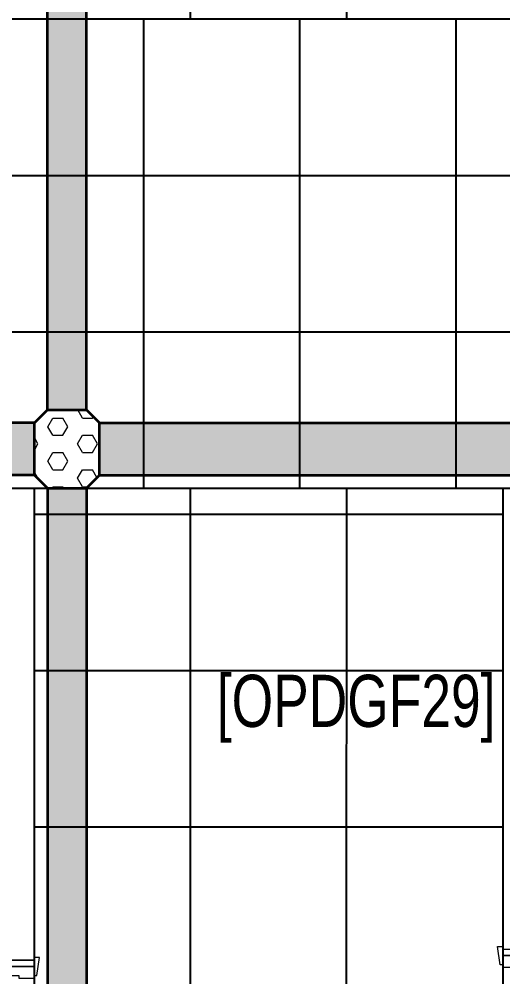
# Model space of a CAD drawing. Extents: x -560814 to 57327, y -29287 to 19916.
# Drawn here: x 33018 to 34876, y -4586 to -910 of the extents above; entities that cross this region are included whole.
import ezdxf

# ---------------------------------------------------------------- set-up
doc = ezdxf.new("R2010")
doc.units = 0
doc.header["$LTSCALE"] = 0.25
doc.linetypes.add('DASHDOT', pattern=[25.4, 12.7, -6.35, 0, -6.35])
for name, color, linetype, lineweight in [('01-First Floor$0$72_EGR_BASE_TEXT', 252, 'Continuous', 5), ('01-First Floor$0$Walls', 251, 'Continuous', 5), ('01-First Floor$0$Wooden Joinery', 251, 'Continuous', 5), ('E-LITE-CLNG-CNDT', 6, 'DASHDOT', 35), ('T-CABL-TRAY', 60, 'Continuous', 35), ('T-CABL-TRAY-PATT', 253, 'Continuous', 15)]:
    doc.layers.add(name, color=color, linetype=linetype, lineweight=lineweight)
doc.layers.add('01-First Floor$0$FALSE CEILING', color=251, linetype='Continuous')
doc.styles.add('01-First Floor$0$X3G_ENTITY_9F38', font='swisscl.ttf', dxfattribs={"height": 0.2})
pattern_1 = [(270, (2e-10, -9388.563), (43.9941, 8e-13), [25.4, -50.8]), (30, (2e-10, -9388.563), (-21.99705, 38.1), [25.4, -50.8]), (330, (2e-10, -9413.963), (21.99705, 38.1), [25.4, -50.8])]
pattern_2 = [(180, (-16914.8, -2e-10), (6e-13, -43.99409), [25.4, -50.8]), (300, (-16914.8, -2e-10), (38.1, 21.99705), [25.4, -50.8]), (240, (-16940.2, -2e-10), (38.1, -21.99705), [25.4, -50.8])]

# ---------------------------------------------------------------- blocks, each defined once
blk = doc.blocks.new('01-First Floor$0$A$C72370EFE')
at = {"layer": '01-First Floor$0$Wooden Joinery'}
for p, q in [((-0.01, -0.03), (-0.01, -0.07)), ((0, -0.03), (-0.01, -0.03)), ((0.04, -0.03), (0.05, -0.03)), ((0.05, -0.03), (0.05, -0.07)), ((-0.05, -0.07), (-0.05, -0.16)), ((-0.03, -0.07), (-0.03, -0.16)), ((-0.01, -0.04), (-0.02, -0.04)), ((-0.01, -0.06), (-0.02, -0.06)), ((0, -0.07), (-0.01, -0.07)), ((0.04, -0.07), (0.05, -0.07)), ((0.05, -0.04), (0.06, -0.04)), ((0.05, -0.06), (0.06, -0.06)), ((0.07, -0.07), (0.07, -0.16)), ((0.09, -0.07), (0.09, -0.16)), ((-0.01, -0.17), (-0.02, -0.17)), ((-0.01, -0.17), (-0.01, -0.19)), ((0.05, -0.17), (0.06, -0.17)), ((0.05, -0.17), (0.05, -0.19)), ((-0.01, -0.19), (-0.02, -0.19)), ((0.05, -0.19), (0.06, -0.19))]:
    blk.add_line(p, q, dxfattribs=at)
for centre, radius, start, end in [((-0.02, -0.07), 0.03, 90, 180), ((-0.02, -0.07), 0.01, 90, 180), ((0.06, -0.07), 0.03, 0, 90), ((0.06, -0.07), 0.01, 0, 90), ((-0.02, -0.16), 0.03, 180, 270), ((-0.02, -0.16), 0.01, 180, 270), ((0.06, -0.16), 0.01, 270, 0), ((0.06, -0.16), 0.03, 270, 0)]:
    blk.add_arc(centre, radius, start, end, dxfattribs=at)
blk = doc.blocks.new('01-First Floor$0$A$C5DAD61B4')
at = {"layer": '01-First Floor$0$Wooden Joinery'}
for points in [[(80, 959.1), (80, 969.1), (10, 979.1), (10, 959.1)], [(940, 959.1), (940, 969.1), (1010, 979.1), (1010, 959.1)], [(70, 859.1), (70, 849.1), (0, 839.1), (0, 859.1)], [(120, 859.1), (120, 0), (80, 0), (80, 859.1)], [(950, 859.1), (950, 849.1), (1020, 839.1), (1020, 859.1)]]:
    blk.add_lwpolyline(points, close=True, dxfattribs=at)
for points in [[(45, 859.1), (45, 959.1), (20, 959.1), (20, 859.1), (45, 859.1)], [(45, 859.1), (80, 859.1), (80, 899.1), (90, 899.1), (90, 959.1), (45, 959.1), (45, 859.1)], [(975, 859.1), (940, 859.1), (940, 899.1), (930, 899.1), (930, 959.1), (975, 959.1), (975, 859.1)], [(975, 859.1), (975, 959.1), (1000, 959.1), (1000, 859.1), (975, 859.1)]]:
    blk.add_lwpolyline(points, dxfattribs=at)
blk.add_arc((80, 859.1), 860, 272.666, 0, dxfattribs=at)
at = {"layer": '01-First Floor$0$Wooden Joinery', "xscale": 999.9999999998854, "yscale": 999.9999999998854, "zscale": 999.9999999998854, "rotation": 180}
blk.add_blockref('01-First Floor$0$A$C72370EFE', (120, 0), dxfattribs=at)
blk = doc.blocks.new('01-First Floor')
at = {"layer": '01-First Floor$0$FALSE CEILING', "linetype": 'Continuous'}
for p, q in [((33676, -910), (33676, 1340)), ((34276, -910), (34276, 1340)), ((33496.4, -2710), (33496.4, -910)), ((34096.4, -2710), (34096.4, -910)), ((34696.4, -2710), (34696.4, -910)), ((8296.4, -1510), (48976, -1510)), ((8296.4, -2110), (48976, -2110)), ((33676, -12830), (33676, -2710)), ((34274.3, -12760.7, 0), (34276, -2710)), ((33076, -2810), (34876, -2810)), ((33076, -3410), (34876, -3410)), ((33076, -4010), (34876, -4010))]:
    blk.add_line(p, q, dxfattribs=at)
at = {"layer": '01-First Floor$0$FALSE CEILING'}
for points in [[(48976, -910), (8296.4, -910), (8296.4, -2710), (48976, -2710), (48976, -910)], [(34199.4, -12830), (33076, -12830), (33076, -2710), (34876, -2710), (34876, -12830), (34797.1, -12830)]]:
    blk.add_lwpolyline(points, dxfattribs=at)
at = {"layer": '01-First Floor$0$Walls'}
for p, q in [((25776, -2710), (33076, -2710)), ((33076, -2710), (33076, -4521.8)), ((32976, -4521.8), (33076, -4521.8))]:
    blk.add_line(p, q, dxfattribs=at)
at = {"layer": '01-First Floor$0$Wooden Joinery'}
for p, rotation in [((35835.1, -5480), 90), ((32116.9, -4501.8), 270)]:
    blk.add_blockref('01-First Floor$0$A$C5DAD61B4', p, dxfattribs=dict(at, rotation=rotation))
at = {"layer": '01-First Floor$0$72_EGR_BASE_TEXT', "insert": (34312.4, -3426.9, 0), "char_height": 200, "attachment_point": 2, "style": '01-First Floor$0$X3G_ENTITY_9F38'}
blk.add_mtext('[OPDGF29]', dxfattribs=at)
blk = doc.blocks.new('*U121')
at = {"lineweight": 0}
h = blk.add_hatch(dxfattribs=at)
h.set_pattern_fill('HEX', color=253, scale=8, angle=270, style=0)
h.set_pattern_definition(pattern_1)
h.paths.add_polyline_path([(-200, -9550), (0, -9550), (0, 0), (-200, 0)])
at = {"color": 0}
for p, q in [((0, 0), (-200, 0)), ((0, 0), (0, -9550)), ((-200, 0), (-200, -9550))]:
    blk.add_line(p, q, dxfattribs=at)
blk = doc.blocks.new('*U124')
at = {"lineweight": 0}
h = blk.add_hatch(dxfattribs=at)
h.set_pattern_fill('HEX', color=253, scale=8, angle=180, style=0)
h.set_pattern_definition(pattern_2)
h.paths.add_polyline_path([(-10897.1, 150), (-10897.1, 0), (0, 0), (0, 150)])
at = {"color": 0}
for p, q in [((0, 150), (-10897.1, 150)), ((0, 0), (0, 150)), ((0, 0), (-10897.1, 0))]:
    blk.add_line(p, q, dxfattribs=at)
blk = doc.blocks.new('*U126')
at = {"lineweight": 0}
h = blk.add_hatch(dxfattribs=at)
h.set_pattern_fill('HEX', color=253, scale=8, angle=270, style=0)
h.set_pattern_definition(pattern_1)
h.paths.add_polyline_path([(-200, -7460.4), (0, -7460.4), (0, 0), (-200, 0)])
at = {"color": 0}
for p, q in [((0, 0), (-200, 0)), ((0, 0), (0, -7460.4)), ((-200, 0), (-200, -7460.4))]:
    blk.add_line(p, q, dxfattribs=at)
blk = doc.blocks.new('*U129')
at = {"lineweight": 0}
h = blk.add_hatch(dxfattribs=at)
h.set_pattern_fill('HEX', color=253, scale=8, angle=180, style=0)
h.set_pattern_definition(pattern_2)
h.paths.add_polyline_path([(-9431.4, 150), (-9431.4, 0), (0, 0), (0, 150)])
at = {"color": 0}
for p, q in [((0, 150), (-9431.4, 150)), ((0, 0), (0, 150)), ((0, 0), (-9431.4, 0))]:
    blk.add_line(p, q, dxfattribs=at)
blk = doc.blocks.new('*U128')
at = {"layer": 'T-CABL-TRAY-PATT'}
h = blk.add_hatch(dxfattribs=at)
h.set_pattern_fill('HEX', color=256, scale=12, style=0)
h.paths.add_polyline_path([(50, 50), (0, 0), (0, -200), (50, -250), (200, -250), (250, -200), (250, 0), (200, 50)])
for p, q in [((50, 50), (50, 100)), ((200, 50), (200, 100)), ((50, 50), (0, 0)), ((200, 50), (250, 0)), ((0, 0), (-50, 0)), ((250, 0), (300, 0)), ((0, -200), (-50, -200)), ((50, -250), (0, -200)), ((200, -250), (250, -200)), ((250, -200), (300, -200)), ((50, -250), (50, -300)), ((200, -250), (200, -300))]:
    blk.add_line(p, q)
at = {"color": 9}
for p, q in [((50, 50), (200, 50)), ((0, -200), (0, 0)), ((250, -200), (250, 0)), ((50, -250), (200, -250))]:
    blk.add_line(p, q, dxfattribs=at)

msp = doc.modelspace()

# ---------------------------------------------------------------- block references
at = {"layer": 'E-LITE-CLNG-CNDT'}
msp.add_blockref('01-First Floor', (0, 0), dxfattribs=at)
at = {"layer": 'T-CABL-TRAY', "linetype": 'Continuous', "rotation": 270}
for name, p in [('*U124', (33126, -2410)), ('*U126', (33076, -2660))]:
    msp.add_blockref(name, p, dxfattribs=at)
at = {"layer": 'T-CABL-TRAY', "linetype": 'Continuous'}
msp.add_blockref('*U128', (33076, -2460), dxfattribs=at)
at = {"layer": 'T-CABL-TRAY', "linetype": 'Continuous', "xscale": -1}
for name, p, rotation in [('*U121', (33326, -2660), 90), ('*U129', (33126, -2710), 270)]:
    msp.add_blockref(name, p, dxfattribs=dict(at, rotation=rotation))

doc.saveas('drawing.dxf')
